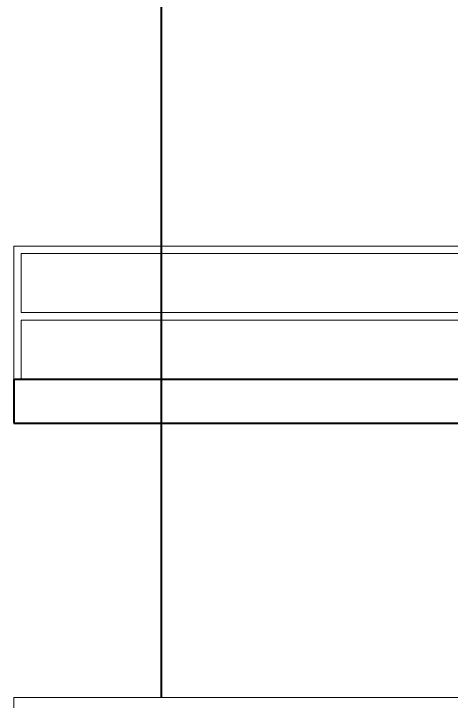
# Model space of a CAD drawing. Header units: millimetres. Extents: x -5645 to 36496, y -6563 to 7144.
# Drawn here: x 1273.9 to 1570.6, y -144 to 322.2 of the extents above; entities that cross this region are included whole.
import ezdxf

# ---------------------------------------------------------------- set-up
doc = ezdxf.new("R2010")
doc.units = ezdxf.units.MM
doc.header["$LTSCALE"] = 100
doc.layers.get('0').update_dxf_attribs({"lineweight": 40})
doc.layers.add('WIN', color=4, linetype='Continuous', lineweight=9)

msp = doc.modelspace()

# ---------------------------------------------------------------- linework, layer by layer
for points in [[(1373.92, 350.53), (1373.92, -141.47)], [(1273.92, 74.53), (1273.92, 44.53)], [(1273.92, 74.53), (2663.47, 74.53)], [(1273.92, 44.53), (2663.47, 44.53)]]:
    msp.add_lwpolyline(points)
at = {"layer": 'WIN', "color": 3}
for points in [[(1273.92, 164.53), (2663.47, 164.53)], [(1273.92, 164.53), (1273.92, 74.53)], [(1278.92, 159.53), (2658.47, 159.53)], [(1278.92, 159.53), (1278.92, 119.53)], [(1278.92, 119.53), (2658.47, 119.53)], [(1278.92, 114.53), (2658.47, 114.53)], [(1278.92, 114.53), (1278.92, 74.53)], [(1273.92, -141.47), (2663.47, -141.47)], [(1273.92, -141.47), (1273.92, -231.47)]]:
    msp.add_lwpolyline(points, dxfattribs=at)

doc.saveas('drawing.dxf')
